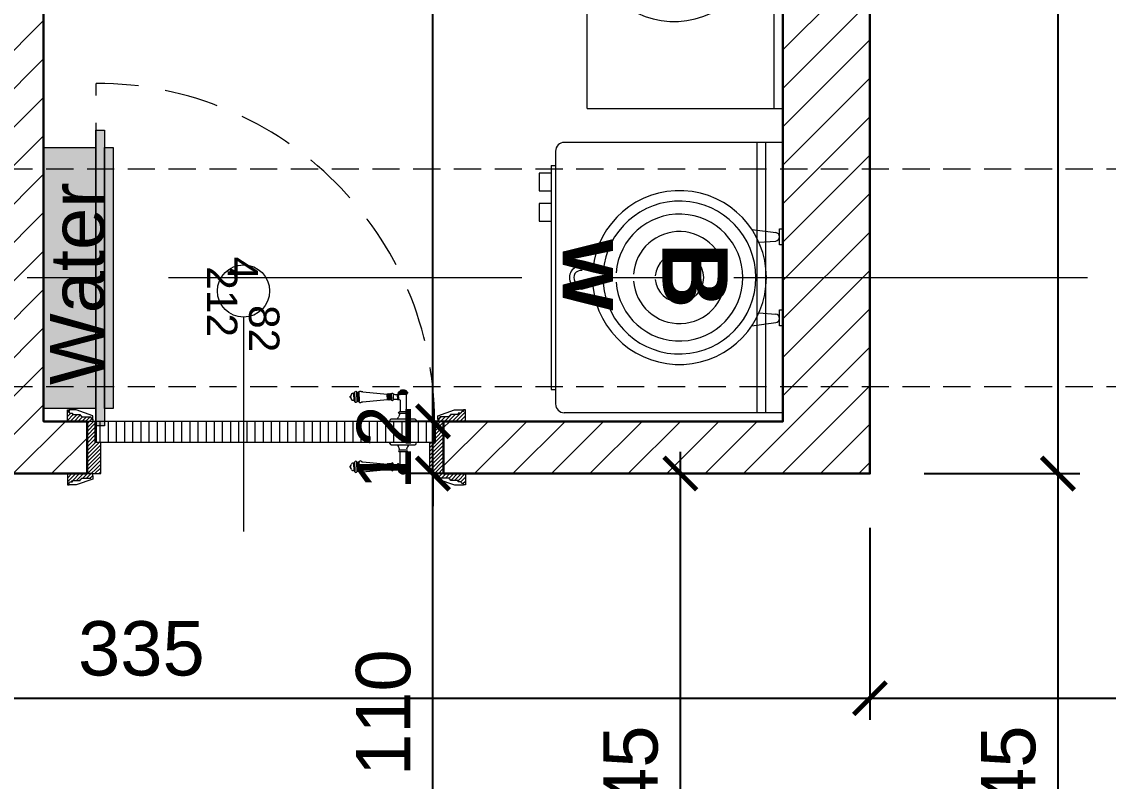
# Model space of a CAD drawing. Header units: centimetres. Extents: x 99002 to 104403, y -55119 to -48358.
# Drawn here: x 100304.3 to 100554.1, y -51388.1 to -51213.4 of the extents above; entities that cross this region are included whole.
import ezdxf

# ---------------------------------------------------------------- set-up
doc = ezdxf.new("R2010")
doc.units = ezdxf.units.CM
doc.header["$LTSCALE"] = 50
doc.header["$MEASUREMENT"] = 0
doc.linetypes.add('AXES', pattern=[2, 1.25, -0.25, 0.25, -0.25])
doc.linetypes.add('CACHE', pattern=[0.375, 0.25, -0.125])
doc.layers.get('0').update_dxf_attribs({"color": 8})
for name, color, linetype in [('AXES', 10, 'AXES'), ('COTE 50ème', 1, 'Continuous'), ('TEXTE', 7, 'Continuous')]:
    doc.layers.add(name, color=color, linetype=linetype)
for name, color, linetype, lineweight in [('BANJO', 160, 'Continuous', 9), ('BETON CACHE', 4, 'CACHE', 5), ('door', 44, 'Continuous', 5), ('KASETAT_Pen_No__22', 8, 'Continuous', 50), ('MACONNERIE COUPE', 7, 'Continuous', 30), ('MACONNERIE HACHURE', 253, 'Continuous', 13), ('mobilimi', 8, 'Continuous', 9)]:
    doc.layers.add(name, color=color, linetype=linetype, lineweight=lineweight)
doc.layers.add('KASETAT_Pen_No__176', color=7, linetype='Continuous', lineweight=15, true_color=0x93a0c6)
doc.styles.add('GENERATED_STYLE_1', font='arial.ttf')
doc.styles.add('RS_TEXT_1.50', font='arial.ttf', dxfattribs={"height": 12.5})
doc.styles.add('RS_TXT_50', font='arial.ttf', dxfattribs={"height": 12.5})
doc.dimstyles.new('RS_50CM_LINEAIRE', dxfattribs={"dimscale": 5, "dimtxt": 12.5, "dimasz": 1.5, "dimexe": 1, "dimexo": 2.5, "dimgap": 1, "dimtad": 1, "dimdec": 1, "dimrnd": 0.5, "dimdsep": 46, "dimtxsty": 'RS_TXT_50', "dimblk1": 'ARCHTICK', "dimblk2": 'ARCHTICK', "dimsah": 1, "dimcen": 2.5, "dimdle": 1, "dimclrt": 4, "dimadec": 0, "dimazin": 2, "dimtfac": 1, "dimtdec": 1, "dimtix": 1, "dimtmove": 2, "dimatfit": 3, "dimfxl": 1, "dimtolj": 1, "dimtzin": 0, "dimarcsym": 0})

# ---------------------------------------------------------------- blocks, each defined once
blk = doc.blocks.new('lavaman')
at = {"layer": 'BANJO'}
for p, q in [((-61171.15, 21935.44), (-61216.15, 21935.44)), ((-61171.15, 21935.44), (-61171.15, 21855.44)), ((-61171.15, 21855.44), (-61216.15, 21855.44))]:
    blk.add_line(p, q, dxfattribs=at)
at = {"layer": 'BANJO', "linetype": 'Continuous'}
for p, q in [((-61216.15, 21896.66), (-61216.15, 21935.44)), ((-61214.15, 21935.44), (-61214.15, 21898.05)), ((-61171.15, 21935.44), (-61171.15, 21855.44)), ((-61216.15, 21925.44), (-61216.15, 21896.66)), ((-61213.35, 21898.04), (-61207.48, 21896.42)), ((-61209.67, 21897.03), (-61193.85, 21897.03)), ((-61213.35, 21892.84), (-61207.48, 21894.45)), ((-61193.49, 21894.81), (-61193.49, 21894.81)), ((-61193.49, 21894.81), (-61193.38, 21894.81)), ((-61193.38, 21894.81), (-61193.49, 21894.81)), ((-61193.38, 21894.81), (-61193.38, 21894.81)), ((-61216.15, 21894.21), (-61216.15, 21865.44)), ((-61216.15, 21855.44), (-61216.15, 21894.21)), ((-61214.15, 21892.82), (-61214.15, 21855.44)), ((-61209.65, 21893.84), (-61193.85, 21893.84))]:
    blk.add_line(p, q, dxfattribs=at)
for centre, radius, start, end in [((-61191.15, 21895.44), 20, 185.6501, 174.3499), ((-61191.15, 21895.44), 17.58, 184.3008, 175.6992), ((-61213.81, 21895.44), 2.64, 79.9738, 280.0262), ((-61207.66, 21895.44), 1, 280.3544, 79.6456)]:
    blk.add_arc(centre, radius, start, end, dxfattribs=at)
at = {"layer": 'BANJO', "linetype": 'Continuous', "extrusion": (0, 0, -1)}
blk.add_ellipse((-61193.85, 21895.43), major_axis=(0, 1.59), ratio=0.623935, start_param=0, end_param=3.141593, dxfattribs=at)
blk = doc.blocks.new('door900')
at = {"color": 0}
for p, q in [((-9.3, 67.7), (9.3, 67.7)), ((9.3, 65.2), (-9.3, 65.2)), ((-6.8, 71.5), (-6.8, 70.2)), ((-5.5, 71.5), (-6.8, 71.5)), ((-6.8, 70.2), (6.8, 70.2)), ((-6.8, 62.7), (-6.8, 24)), ((-6.8, 62.7), (6.8, 62.7)), ((-5.5, 71.5), (5.5, 71.5)), ((5.5, 71.5), (6.8, 71.5)), ((6.8, 71.5), (6.8, 70.2)), ((8.7, 62.7), (6.8, 62.7)), ((8.7, 50.9), (8.7, 50.9)), ((10.5, 56.8), (10.5, 62.5)), ((10.5, 56.8), (10.5, 51.1)), ((12.7, 56.8), (12.7, 62.5)), ((12.7, 56.8), (12.7, 51.1)), ((22.5, 63.8), (22.5, 49.8)), ((26.5, 56.8), (26.5, 63.8)), ((26.5, 63.8), (29.1, 63.8)), ((26.5, 63.8), (29.1, 63.8)), ((26.5, 56.8), (26.5, 49.8)), ((29.1, 63.8), (29.1, 62.8)), ((29.1, 62.8), (29.1, 56.8)), ((29.1, 50.8), (29.1, 56.8)), ((29.1, 50.8), (29.1, 49.8)), ((31.1, 62.8), (31.1, 56.8)), ((31.1, 50.8), (31.1, 56.8)), ((34.1, 56.8), (34.1, 62.8)), ((34.1, 62.8), (34.1, 56.8)), ((34.1, 50.8), (34.1, 56.8)), ((34.1, 56.8), (34.1, 50.8)), ((92.8, 68.1), (36.2, 62.8)), ((36.2, 56.8), (36.2, 62.8)), ((36.2, 56.8), (36.2, 50.8)), ((92.8, 45.5), (36.2, 50.8)), ((101.2, 67.3), (103.2, 68)), ((101.2, 56.8), (101.2, 67.3)), ((101.2, 56.8), (101.2, 46.3)), ((103.2, 68), (103.2, 67.7)), ((103.2, 56.8), (103.2, 68)), ((103.2, 56.8), (103.2, 46.3)), ((106.5, 68), (105.5, 67.3)), ((105.5, 56.8), (105.5, 67.3)), ((105.5, 56.8), (105.5, 46.3)), ((106.5, 56.8), (106.5, 68)), ((106.5, 56.8), (106.5, 45.7)), ((110.7, 68), (111.8, 67.3)), ((110.7, 56.8), (110.7, 68)), ((110.7, 56.8), (110.7, 45.7)), ((111.8, 56.8), (111.8, 67.3)), ((111.8, 66.2), (113.3, 66.2)), ((111.8, 56.8), (111.8, 46.3)), ((113.3, 56.8), (113.3, 66.2)), ((113.3, 56.8), (113.3, 47.5)), ((120.5, 56.8), (120.5, 58.6)), ((120.5, 56.8), (120.5, 55)), ((6.8, 49.1), (6.8, 24)), ((26.5, 49.8), (29.1, 49.8)), ((26.5, 49.8), (29.1, 49.8)), ((29.1, 49.8), (29.1, 49.8)), ((101.2, 46.3), (103.2, 45.7)), ((103.2, 45.9), (103.2, 45.7)), ((106.5, 45.7), (105.5, 46.3)), ((110.7, 45.7), (111.8, 46.3)), ((111.8, 47.5), (113.3, 47.5)), ((-30, 3), (-30, 0)), ((30, 0), (-30, 0)), ((27, 6), (-27, 6)), ((-8.3, 22.3), (8.3, 22.3)), ((-8.3, 18.3), (8.3, 18.3)), ((30, 3), (30, 0))]:
    blk.add_line(p, q, dxfattribs=at)
for centre, radius, start, end in [((-9.3, 66.5), 1.25, 90, 270), ((-6.8, 67.7), 2.51, 90.115, 179.885), ((-6.8, 65.2), 2.51, 180.115, 269.885), ((0, 64), 9.29, 53.4104, 126.5896), ((6.8, 67.7), 2.51, 0.115, 89.885), ((6.8, 65.2), 2.51, 270.115, 359.885), ((8.7, 49), 1.91, 88.7426, 178.1515), ((8.6, 64.9), 2.15, 272.7029, 297.6142), ((8.6, 48.8), 2.15, 62.3858, 87.2971), ((9.3, 66.5), 1.25, 270, 90), ((10, 62.5), 0.561, 3.7097, 127.9634), ((10, 51.1), 0.561, 232.0366, 356.2903), ((11.6, 62.5), 1.1, 0.0106, 179.9894), ((11.6, 51.1), 1.1, 180.0106, 359.9894), ((16.7, 70.5), 8.83, 243.5466, 311.3694), ((16.7, 43.2), 8.83, 48.6306, 116.4534), ((24.5, 63.7), 2.01, 4.1469, 175.8531), ((30.1, 62.8), 1.03, 0, 180.0014), ((30.1, 50.8), 1.03, 179.9972, 0), ((32.6, 62.8), 1.48, 0, 180), ((32.6, 50.8), 1.48, 180, 0), ((35.2, 62.8), 1.03, 0, 180), ((32.6, 62.8), 1.48, 1.563306237032948e-10, 2.08440831604393e-10), ((35.2, 50.8), 1.03, 180, 0), ((93.1, 72.5), 4.4, 266.3976, 315.6468), ((98.3, 67.4), 2.89, 358.3861, 135.6468), ((104.3, 67.6), 1.15, 170.914, 348.1019), ((108.6, 68), 2.1, 0, 180), ((115.5, 62.5), 2.84, 13.4568, 140.4953), ((115.5, 51.2), 2.84, 219.5047, 346.5432), ((127.9, 65.2), 9.88, 191.9991, 221.6757), ((127.9, 48.5), 9.88, 138.3243, 168.0009), ((120.5, 56.8), 1.79, 0, 90), ((120.5, 56.8), 1.79, 270, 0), ((24.5, 50), 2.01, 184.1469, 355.8531), ((93.1, 41.1), 4.4, 44.3532, 93.6024), ((98.3, 46.2), 2.89, 224.3532, 1.6139), ((104.3, 46.1), 1.15, 11.8981, 189.086), ((108.6, 45.7), 2.1, 180, 0), ((-27, 3), 3, 90, 180), ((-6.8, 6), 6, 130.5908, 180), ((-16.6, 16.6), 8.41, 314.3689, 12.0705), ((-8.3, 20.3), 2, 90, 270), ((-8.5, 24), 1.71, 275.059, 359.7825), ((8.5, 24), 1.71, 180.2175, 264.941), ((16.6, 16.6), 8.41, 167.9295, 225.6311), ((8.3, 20.3), 2, 270, 90), ((6.8, 6), 6, 0, 49.4092), ((27, 3), 3, 0, 90)]:
    blk.add_arc(centre, radius, start, end, dxfattribs=at)
blk = doc.blocks.new('A$Cb79da119')
at = {"layer": 'AXES', "lineweight": 5, "ltscale": 1.3}
blk.add_line((3195, -410), (-1985, -410), dxfattribs=at)
blk = doc.blocks.new('_ArchTick')
at = {"color": 0, "linetype": 'ByBlock', "const_width": 0.15}
blk.add_lwpolyline([(-0.5, -0.5), (0.5, 0.5)], dxfattribs=at)
blk = doc.blocks.new('*D987')
at = {"layer": 'COTE 50ème', "color": 0, "lineweight": -2, "ltscale": 0.5, "transparency": 16777216}
for p, q in [((100499.34, -51329.86), (100499.34, -51374.04)), ((100164.34, -51334.86), (100164.34, -51374.04)), ((100159.34, -51369.04), (100504.34, -51369.04))]:
    blk.add_line(p, q, dxfattribs=at)
at = {"layer": 'Defpoints', "color": 0, "ltscale": 0.5, "transparency": 16777216}
for p in [(100499.34, -51317.36), (100164.34, -51322.36), (100499.34, -51369.04)]:
    blk.add_point(p, dxfattribs=at)
at = {"layer": 'COTE 50ème', "color": 0, "lineweight": -2, "ltscale": 0.5, "transparency": 16777216, "xscale": 7.5, "yscale": 7.5, "zscale": 7.5, "rotation": 180}
blk.add_blockref('_ArchTick', (100164.34, -51369.04), dxfattribs=at)
at = {"layer": 'COTE 50ème', "color": 0, "lineweight": -2, "ltscale": 0.5, "transparency": 16777216, "xscale": 7.5, "yscale": 7.5, "zscale": 7.5}
blk.add_blockref('_ArchTick', (100499.34, -51369.04), dxfattribs=at)
at = {"layer": 'COTE 50ème', "color": 4, "ltscale": 0.5, "transparency": 16777216, "insert": (100331.84, -51357.65), "char_height": 12.5, "attachment_point": 5, "style": 'RS_TXT_50'}
blk.add_mtext('\\A1;335', dxfattribs=at)
blk = doc.blocks.new('*D988')
at = {"layer": 'COTE 50ème', "color": 0, "lineweight": -2, "ltscale": 0.5, "transparency": 16777216}
for p, q in [((100644.34, -51324.86), (100644.34, -51374.04)), ((100499.34, -51329.86), (100499.34, -51374.04)), ((100494.34, -51369.04), (100649.34, -51369.04))]:
    blk.add_line(p, q, dxfattribs=at)
at = {"layer": 'Defpoints', "color": 0, "ltscale": 0.5, "transparency": 16777216}
for p in [(100644.34, -51312.36), (100499.34, -51317.36), (100644.34, -51369.04)]:
    blk.add_point(p, dxfattribs=at)
at = {"layer": 'COTE 50ème', "color": 0, "lineweight": -2, "ltscale": 0.5, "transparency": 16777216, "xscale": 7.5, "yscale": 7.5, "zscale": 7.5, "rotation": 180}
blk.add_blockref('_ArchTick', (100499.34, -51369.04), dxfattribs=at)
at = {"layer": 'COTE 50ème', "color": 0, "lineweight": -2, "ltscale": 0.5, "transparency": 16777216, "xscale": 7.5, "yscale": 7.5, "zscale": 7.5}
blk.add_blockref('_ArchTick', (100644.34, -51369.04), dxfattribs=at)
at = {"layer": 'COTE 50ème', "color": 4, "ltscale": 0.5, "transparency": 16777216, "insert": (100571.84, -51357.66), "char_height": 12.5, "attachment_point": 5, "style": 'RS_TXT_50'}
blk.add_mtext('\\A1;145', dxfattribs=at)
blk = doc.blocks.new('*D1094')
at = {"layer": 'COTE 50ème', "color": 0, "lineweight": -2, "ltscale": 0.5, "transparency": 16777216}
for p, q in [((100398.88, -51432.36), (100398.88, -51312.36)), ((100406.33, -51317.36), (100393.88, -51317.36)), ((100336.84, -51427.36), (100403.88, -51427.36))]:
    blk.add_line(p, q, dxfattribs=at)
at = {"layer": 'Defpoints', "color": 0, "ltscale": 0.5, "transparency": 16777216}
for p in [(100398.88, -51317.36), (100418.83, -51317.36), (100324.34, -51427.36)]:
    blk.add_point(p, dxfattribs=at)
at = {"layer": 'COTE 50ème', "color": 0, "lineweight": -2, "ltscale": 0.5, "transparency": 16777216, "xscale": 7.5, "yscale": 7.5, "zscale": 7.5}
for p, rotation in [((100398.88, -51317.36), 90), ((100398.88, -51427.36), 270)]:
    blk.add_blockref('_ArchTick', p, dxfattribs=dict(at, rotation=rotation))
at = {"layer": 'COTE 50ème', "color": 4, "ltscale": 0.5, "transparency": 16777216, "insert": (100387.5, -51372.36), "char_height": 12.5, "attachment_point": 5, "rotation": 90, "style": 'RS_TXT_50'}
blk.add_mtext('\\A1;110', dxfattribs=at)
blk = doc.blocks.new('*D1095')
at = {"layer": 'COTE 50ème', "color": 0, "lineweight": -2, "ltscale": 0.5, "transparency": 16777216}
for p, q in [((100398.88, -51305.36), (100398.88, -51297.86)), ((100406.33, -51305.36), (100393.88, -51305.36)), ((100398.88, -51317.36), (100398.88, -51305.36)), ((100406.33, -51317.36), (100393.88, -51317.36)), ((100398.88, -51317.36), (100398.88, -51324.86))]:
    blk.add_line(p, q, dxfattribs=at)
at = {"layer": 'Defpoints', "color": 0, "ltscale": 0.5, "transparency": 16777216}
for p in [(100398.88, -51305.36), (100418.83, -51305.36), (100418.83, -51317.36)]:
    blk.add_point(p, dxfattribs=at)
at = {"layer": 'COTE 50ème', "color": 0, "lineweight": -2, "ltscale": 0.5, "transparency": 16777216, "xscale": 7.5, "yscale": 7.5, "zscale": 7.5}
for p, rotation in [((100398.88, -51305.36), 270), ((100398.88, -51317.36), 90)]:
    blk.add_blockref('_ArchTick', p, dxfattribs=dict(at, rotation=rotation))
at = {"layer": 'COTE 50ème', "color": 4, "ltscale": 0.5, "transparency": 16777216, "insert": (100387.61, -51311.36), "char_height": 12.5, "attachment_point": 5, "rotation": 90, "style": 'RS_TXT_50'}
blk.add_mtext('\\A1;12', dxfattribs=at)
blk = doc.blocks.new('*D1096')
at = {"layer": 'COTE 50ème', "color": 0, "lineweight": -2, "ltscale": 0.5, "transparency": 16777216}
for p, q in [((100398.88, -51310.36), (100398.88, -50982.36)), ((100447.05, -50987.36), (100393.88, -50987.36)), ((100406.33, -51305.36), (100393.88, -51305.36))]:
    blk.add_line(p, q, dxfattribs=at)
at = {"layer": 'Defpoints', "color": 0, "ltscale": 0.5, "transparency": 16777216}
for p in [(100398.88, -50987.36), (100459.55, -50987.36), (100418.83, -51305.36)]:
    blk.add_point(p, dxfattribs=at)
at = {"layer": 'COTE 50ème', "color": 0, "lineweight": -2, "ltscale": 0.5, "transparency": 16777216, "xscale": 7.5, "yscale": 7.5, "zscale": 7.5}
for p, rotation in [((100398.88, -50987.36), 90), ((100398.88, -51305.36), 270)]:
    blk.add_blockref('_ArchTick', p, dxfattribs=dict(at, rotation=rotation))
at = {"layer": 'COTE 50ème', "color": 4, "ltscale": 0.5, "transparency": 16777216, "insert": (100387.5, -51146.36), "char_height": 12.5, "attachment_point": 5, "rotation": 90, "style": 'RS_TXT_50'}
blk.add_mtext('\\A1;318', dxfattribs=at)
blk = doc.blocks.new('*D1110')
at = {"layer": 'COTE 50ème', "color": 0, "lineweight": -2, "ltscale": 0.5, "transparency": 16777216}
for p, q in [((100542.59, -51467.36), (100542.59, -51312.36)), ((100511.84, -51317.36), (100547.59, -51317.36)), ((100534.69, -51462.36), (100547.59, -51462.36))]:
    blk.add_line(p, q, dxfattribs=at)
at = {"layer": 'Defpoints', "color": 0, "ltscale": 0.5, "transparency": 16777216}
for p in [(100499.34, -51317.36), (100542.59, -51317.36), (100522.19, -51462.36)]:
    blk.add_point(p, dxfattribs=at)
at = {"layer": 'COTE 50ème', "color": 0, "lineweight": -2, "ltscale": 0.5, "transparency": 16777216, "xscale": 7.5, "yscale": 7.5, "zscale": 7.5}
for p, rotation in [((100542.59, -51317.36), 90), ((100542.59, -51462.36), 270)]:
    blk.add_blockref('_ArchTick', p, dxfattribs=dict(at, rotation=rotation))
at = {"layer": 'COTE 50ème', "color": 4, "ltscale": 0.5, "transparency": 16777216, "insert": (100531.21, -51389.86), "char_height": 12.5, "attachment_point": 5, "rotation": 90, "style": 'RS_TXT_50'}
blk.add_mtext('\\A1;145', dxfattribs=at)
blk = doc.blocks.new('*D1111')
at = {"layer": 'COTE 50ème', "color": 0, "lineweight": -2, "ltscale": 0.5, "transparency": 16777216}
for p, q in [((100542.59, -51322.36), (100542.59, -50952.36)), ((100511.84, -50957.36), (100547.59, -50957.36)), ((100511.84, -51317.36), (100547.59, -51317.36))]:
    blk.add_line(p, q, dxfattribs=at)
at = {"layer": 'Defpoints', "color": 0, "ltscale": 0.5, "transparency": 16777216}
for p in [(100499.34, -50957.36), (100542.59, -50957.36), (100499.34, -51317.36)]:
    blk.add_point(p, dxfattribs=at)
at = {"layer": 'COTE 50ème', "color": 0, "lineweight": -2, "ltscale": 0.5, "transparency": 16777216, "xscale": 7.5, "yscale": 7.5, "zscale": 7.5}
for p, rotation in [((100542.59, -50957.36), 90), ((100542.59, -51317.36), 270)]:
    blk.add_blockref('_ArchTick', p, dxfattribs=dict(at, rotation=rotation))
at = {"layer": 'COTE 50ème', "color": 4, "ltscale": 0.5, "transparency": 16777216, "insert": (100531.2, -51137.36), "char_height": 12.5, "attachment_point": 5, "rotation": 90, "style": 'RS_TXT_50'}
blk.add_mtext('\\A1;360', dxfattribs=at)
blk = doc.blocks.new('*D1117')
at = {"layer": 'COTE 50ème', "color": 0, "lineweight": -2, "ltscale": 0.5, "transparency": 16777216}
for p, q in [((100455.76, -51467.36), (100455.76, -51312.36)), ((100486.84, -51317.36), (100450.76, -51317.36)), ((100466.84, -51462.36), (100450.76, -51462.36))]:
    blk.add_line(p, q, dxfattribs=at)
at = {"layer": 'Defpoints', "color": 0, "ltscale": 0.5, "transparency": 16777216}
for p in [(100455.76, -51317.36), (100499.34, -51317.36), (100479.34, -51462.36)]:
    blk.add_point(p, dxfattribs=at)
at = {"layer": 'COTE 50ème', "color": 0, "lineweight": -2, "ltscale": 0.5, "transparency": 16777216, "xscale": 7.5, "yscale": 7.5, "zscale": 7.5}
for p, rotation in [((100455.76, -51317.36), 90), ((100455.76, -51462.36), 270)]:
    blk.add_blockref('_ArchTick', p, dxfattribs=dict(at, rotation=rotation))
at = {"layer": 'COTE 50ème', "color": 4, "ltscale": 0.5, "transparency": 16777216, "insert": (100444.38, -51389.86), "char_height": 12.5, "attachment_point": 5, "rotation": 90, "style": 'RS_TXT_50'}
blk.add_mtext('\\A1;145', dxfattribs=at)

msp = doc.modelspace()

# ---------------------------------------------------------------- hatches: boundary and pattern name
at = {"layer": 'door'}
h = msp.add_hatch(dxfattribs=at)
h.set_pattern_fill('ANSI31', color=256, scale=5, angle=1260)
h.set_pattern_definition([(225, (249038.59955, -106622.33256), (0.4419417382, -0.4419417382), [])])
edge = h.paths.add_edge_path()
edge.add_line((100315.59, -51319.25), (100316.01, -51319.25))
edge.add_line((100316.01, -51319.25), (100316.01, -51318.93))
edge.add_line((100316.01, -51318.93), (100317.77, -51318.93))
edge.add_line((100317.77, -51318.93), (100317.77, -51318.72))
edge.add_arc((100317.77, -51318.41), 0.314, 270, 360)
edge.add_line((100318.08, -51318.41), (100320.18, -51318.41))
edge.add_line((100320.18, -51318.41), (100320.18, -51318.2))
edge.add_arc((100320.18, -51317.89), 0.314, 270, 360)
edge.add_line((100320.49, -51317.89), (100320.7, -51317.89))
edge.add_line((100320.7, -51317.89), (100320.7, -51317.36))
edge.add_line((100320.7, -51317.36), (100314.84, -51317.36))
edge.add_line((100314.84, -51317.36), (100314.84, -51319.98))
edge.add_line((100314.84, -51319.98), (100315.25, -51319.98))
edge.add_line((100315.25, -51319.98), (100315.25, -51319.67))
edge.add_line((100315.25, -51319.67), (100315.17, -51319.67))
edge.add_arc((100315.59, -51319.67), 0.419, 90, 180, ccw=False)
h.paths.add_polyline_path([(100319.34, -51317.36), (100322.48, -51317.36), (100322.48, -51310.18), (100321.23, -51310.18), (100321.23, -51305.36), (100319.34, -51305.36)])
edge = h.paths.add_edge_path()
edge.add_line((100315.59, -51303.48), (100316.01, -51303.48))
edge.add_line((100316.01, -51303.48), (100316.01, -51303.79))
edge.add_line((100316.01, -51303.79), (100317.77, -51303.79))
edge.add_line((100317.77, -51303.79), (100317.77, -51304))
edge.add_arc((100317.77, -51304.31), 0.314, 360, 450, ccw=False)
edge.add_line((100318.08, -51304.31), (100320.18, -51304.31))
edge.add_line((100320.18, -51304.31), (100320.18, -51304.52))
edge.add_arc((100320.18, -51304.84), 0.314, 360, 450, ccw=False)
edge.add_line((100320.49, -51304.84), (100320.7, -51304.84))
edge.add_line((100320.7, -51304.84), (100320.7, -51305.36))
edge.add_line((100320.7, -51305.36), (100314.84, -51305.36))
edge.add_line((100314.84, -51305.36), (100314.84, -51302.74))
edge.add_line((100314.84, -51302.74), (100315.25, -51302.74))
edge.add_line((100315.25, -51302.74), (100315.25, -51303.06))
edge.add_line((100315.25, -51303.06), (100315.17, -51303.06))
edge.add_arc((100315.59, -51303.06), 0.419, 540, 630)
h = msp.add_hatch(dxfattribs=at)
h.set_pattern_fill('ANSI31', color=256, scale=5, angle=1260)
h.set_pattern_definition([(225, (249048.6114, -106622.33256), (0.4419417382, -0.4419417382), [])])
h.paths.add_polyline_path([(100401.33, -51317.36), (100398.19, -51317.36), (100398.19, -51310.18), (100399.44, -51310.18), (100399.44, -51305.36), (100401.33, -51305.36)])
edge = h.paths.add_edge_path()
edge.add_line((100405.08, -51319.25), (100404.66, -51319.25))
edge.add_line((100404.66, -51319.25), (100404.66, -51318.93))
edge.add_line((100404.66, -51318.93), (100402.9, -51318.93))
edge.add_line((100402.9, -51318.93), (100402.9, -51318.72))
edge.add_arc((100402.9, -51318.41), 0.314, 180, 270, ccw=False)
edge.add_line((100402.59, -51318.41), (100400.49, -51318.41))
edge.add_line((100400.49, -51318.41), (100400.49, -51318.2))
edge.add_arc((100400.49, -51317.89), 0.314, 180, 270, ccw=False)
edge.add_line((100400.18, -51317.89), (100399.97, -51317.89))
edge.add_line((100399.97, -51317.89), (100399.97, -51317.36))
edge.add_line((100399.97, -51317.36), (100406.33, -51317.36))
edge.add_line((100406.33, -51317.36), (100406.33, -51319.98))
edge.add_line((100406.33, -51319.98), (100405.92, -51319.98))
edge.add_line((100405.92, -51319.98), (100405.92, -51319.67))
edge.add_line((100405.92, -51319.67), (100405.5, -51319.67))
edge.add_arc((100405.08, -51319.67), 0.419, 360, 450)
edge = h.paths.add_edge_path()
edge.add_line((100405.08, -51303.48), (100404.66, -51303.48))
edge.add_line((100404.66, -51303.48), (100404.66, -51303.79))
edge.add_line((100404.66, -51303.79), (100402.9, -51303.79))
edge.add_line((100402.9, -51303.79), (100402.9, -51304))
edge.add_arc((100402.9, -51304.31), 0.314, 450, 540)
edge.add_line((100402.59, -51304.31), (100400.49, -51304.31))
edge.add_line((100400.49, -51304.31), (100400.49, -51304.52))
edge.add_arc((100400.49, -51304.84), 0.314, 450, 540)
edge.add_line((100400.18, -51304.84), (100399.97, -51304.84))
edge.add_line((100399.97, -51304.84), (100399.97, -51305.36))
edge.add_line((100399.97, -51305.36), (100406.33, -51305.36))
edge.add_line((100406.33, -51305.36), (100406.33, -51302.74))
edge.add_line((100406.33, -51302.74), (100405.92, -51302.74))
edge.add_line((100405.92, -51302.74), (100405.92, -51303.06))
edge.add_line((100405.92, -51303.06), (100405.5, -51303.06))
edge.add_arc((100405.08, -51303.06), 0.419, 270, 360, ccw=False)
h = msp.add_hatch(dxfattribs=at)
h.set_pattern_fill('ANSI31', color=256, scale=15, angle=765)
h.set_pattern_definition([(90, (55539.8964, -150669.765), (-1.875, 2e-15), [])])
h.paths.add_polyline_path([(100321.44, -51310.13), (100399.23, -51310.13), (100399.23, -51305.41), (100321.44, -51305.41)])
at = {"layer": 'KASETAT_Pen_No__176', "linetype": 'Continuous', "lineweight": 0, "true_color": 0x139b48}
msp.add_hatch(color=114, dxfattribs=at).paths.add_polyline_path([(100325.34, -51242.36), (100325.34, -51302.36), (100323.34, -51302.36), (100323.34, -51306.36), (100321.34, -51306.36), (100321.34, -51302.36), (100309.34, -51302.36), (100309.34, -51242.36), (100321.34, -51242.36), (100321.34, -51238.36), (100323.34, -51238.36), (100323.34, -51242.36)])
at = {"layer": 'MACONNERIE HACHURE'}
h = msp.add_hatch(dxfattribs=at)
h.set_pattern_fill('ANSI31', color=256, scale=50, style=0)
h.set_pattern_definition([(45, (0, 5835.283), (-4.41941738, 4.41941738), [])])
h.paths.add_polyline_path([(101144.34, -51327.36), (101124.34, -51327.36), (101124.34, -51297.36), (101144.34, -51297.36)])
h.paths.add_polyline_path([(100644.34, -51327.36), (100664.34, -51327.36), (100664.34, -51297.36), (100644.34, -51297.36)])
h.paths.add_polyline_path([(101224.34, -50332.36), (101199.34, -50332.36), (101199.34, -50238.36), (101224.34, -50238.36)])
h.paths.add_polyline_path([(101224.34, -50357.36), (101199.34, -50357.36), (101199.34, -50513.36), (101147.34, -50513.36), (101147.34, -50535.36), (101159.34, -50535.36), (101159.34, -50525.36), (101284.34, -50525.36), (101284.34, -50513.36), (101224.34, -50513.36)])
h.paths.add_polyline_path([(100564.34, -50332.36), (100589.34, -50332.36), (100589.34, -50238.36), (100564.34, -50238.36)])
h.paths.add_polyline_path([(101329.34, -50332.36), (101499.34, -50332.36), (101499.34, -50357.36), (101329.34, -50357.36)])
h.paths.add_polyline_path([(101624.34, -49932.36), (101524.34, -49932.36), (101524.34, -49907.36), (101624.34, -49907.36)])
h.paths.add_polyline_path([(101284.34, -49932.36), (101344.34, -49932.36), (101344.34, -49907.36), (101259.34, -49907.36), (101259.34, -49972.36), (101224.34, -49972.36), (101224.34, -49997.36), (101284.34, -49997.36)])
h.paths.add_polyline_path([(101964.34, -50062.36), (101964.34, -49997.36), (101859.34, -49997.36), (101859.34, -49932.36), (101804.34, -49932.36), (101804.34, -49907.36), (101884.34, -49907.36), (101884.34, -49972.36), (101994.34, -49972.36), (101994.34, -50037.36), (102012.19, -50037.36), (102012.19, -50062.36)])
h.paths.add_polyline_path([(101994.34, -50332.36), (101969.34, -50332.36), (101969.34, -50299.36), (101994.34, -50299.36)])
h.paths.add_polyline_path([(100164.34, -49932.36), (100264.34, -49932.36), (100264.34, -49907.36), (100164.34, -49907.36)])
h.paths.add_polyline_path([(100504.34, -49932.36), (100444.34, -49932.36), (100444.34, -49907.36), (100529.34, -49907.36), (100529.34, -49972.36), (100564.34, -49972.36), (100564.34, -49997.36), (100504.34, -49997.36)])
h.paths.add_polyline_path([(99824.34, -50062.36), (99824.34, -49997.36), (99929.34, -49997.36), (99929.34, -49932.36), (99984.34, -49932.36), (99984.34, -49907.36), (99904.34, -49907.36), (99904.34, -49972.36), (99794.34, -49972.36), (99794.34, -50037.36), (99776.49, -50037.36), (99776.49, -50062.36)])
h.paths.add_polyline_path([(99794.34, -50332.36), (99819.34, -50332.36), (99819.34, -50299.36), (99794.34, -50299.36)])
h.paths.add_polyline_path([(100121.34, -50332.36), (100104.34, -50332.21), (100104.34, -50357.21), (100121.34, -50357.36)])
h.paths.add_polyline_path([(101667.34, -50332.36), (101684.34, -50332.21), (101684.34, -50357.21), (101667.34, -50357.36)])
h.paths.add_polyline_path([(101969.34, -50417.36), (101994.34, -50417.36), (101994.34, -50357.36), (101969.34, -50357.36)])
h.paths.add_polyline_path([(101499.34, -51305.36), (101509.34, -51305.36), (101509.34, -51317.36), (101469.34, -51317.36), (101469.34, -51305.36), (101479.34, -51305.36), (101479.34, -50987.36), (101309.34, -50987.36), (101309.34, -51305.36), (101387.35, -51305.36), (101387.35, -51317.36), (101289.34, -51317.36), (101289.34, -50957.36), (101859.34, -50957.36), (101859.34, -50912.36), (101884.34, -50912.36), (101884.34, -50962.36), (101994.34, -50962.36), (101994.34, -50982.36), (101884.34, -50982.36), (101884.34, -51032.36), (101859.34, -51032.36), (101859.34, -50987.36), (101499.34, -50987.36)])
h.paths.add_polyline_path([(100459.34, -50332.36), (100289.34, -50332.36), (100289.34, -50357.36), (100459.34, -50357.36)])
h.paths.add_polyline_path([(100164.34, -50363.36), (100164.34, -50358.36), (100216.34, -50358.36), (100216.34, -50357.36), (100221.34, -50357.36), (100221.34, -50363.36)])
h.paths.add_polyline_path([(100714.18, -51192.36), (100664.34, -51192.36), (100664.34, -51152.36), (100714.18, -51152.36)])
h.paths.add_polyline_path([(100874.34, -51192.36), (100834.34, -51192.36), (100834.34, -51152.36), (100874.34, -51152.36)])
h.paths.add_polyline_path([(100734.34, -51547.36), (100644.34, -51547.36), (100644.34, -51487.36), (100491.34, -51487.36), (100491.34, -51750.36), (100479.34, -51750.36), (100479.34, -51612.36), (100469.34, -51612.36), (100469.34, -51600.36), (100479.34, -51600.36), (100479.34, -51462.36), (100644.34, -51462.36), (100644.34, -51427.36), (100664.34, -51427.36), (100664.34, -51511.36), (100734.34, -51511.36), (100734.34, -51462.36), (100769.34, -51462.36), (100769.34, -51482.36), (100759.34, -51482.36), (100759.34, -51532.36), (100734.34, -51532.36), (100734.34, -51516.36), (100664.34, -51516.36), (100664.34, -51542.36), (100734.34, -51542.36)])
h.paths.add_polyline_path([(99929.34, -51940.47), (99904.34, -51940.47), (99904.34, -51987.36), (99929.34, -51987.36)])
h.paths.add_polyline_path([(100289.34, -51305.36), (100279.34, -51305.36), (100279.34, -51317.36), (100319.34, -51317.36), (100319.34, -51305.36), (100309.34, -51305.36), (100309.34, -50987.36), (100479.34, -50987.36), (100479.34, -51305.36), (100401.33, -51305.36), (100401.33, -51317.36), (100499.34, -51317.36), (100499.34, -50957.36), (99929.34, -50957.36), (99929.34, -50912.36), (99904.34, -50912.36), (99904.34, -50962.36), (99794.34, -50962.36), (99794.34, -50982.36), (99904.34, -50982.36), (99904.34, -51032.36), (99929.34, -51032.36), (99929.34, -50987.36), (100289.34, -50987.36)])
h.paths.add_polyline_path([(99819.34, -50417.36), (99794.34, -50417.36), (99794.34, -50357.36), (99819.34, -50357.36)])
h.paths.add_polyline_path([(100564.34, -50357.36), (100589.34, -50357.36), (100589.34, -50513.36), (100641.34, -50513.36), (100641.34, -50535.36), (100629.34, -50535.36), (100629.34, -50525.36), (100504.34, -50525.36), (100504.34, -50513.36), (100564.34, -50513.36)])
h.paths.add_polyline_path([(100589.34, -50162.36), (100589.34, -50142.36), (100639.34, -50142.36), (100639.34, -50022.36), (100664.34, -50022.36), (100664.34, -50137.36), (100681.84, -50137.36), (100681.84, -50162.36)])
h.paths.add_polyline_path([(99929.34, -51612.36), (99929.34, -51670.47), (99904.34, -51670.47), (99904.34, -51617.36), (99794.34, -51617.36), (99794.34, -51527.36), (99819.34, -51527.36), (99819.34, -51592.36), (100152.34, -51592.36), (100152.34, -51419.36), (100164.34, -51419.36), (100164.34, -51427.36), (100220.34, -51427.36), (100220.34, -51439.36), (100164.34, -51439.36), (100164.34, -51587.36), (100312.34, -51587.36), (100312.34, -51439.36), (100302.34, -51439.36), (100302.34, -51427.36), (100324.34, -51427.36), (100324.34, -51600.36), (100377.21, -51600.36), (100377.21, -51612.36)])
h.paths.add_polyline_path([(100164.34, -51285.36), (100164.34, -51305.36), (100187.34, -51305.36), (100187.34, -51317.36), (100164.34, -51317.36), (100164.34, -51327.36), (100152.34, -51327.36), (100152.34, -51297.36), (99929.34, -51297.36), (99929.34, -51285.36)])
h.paths.add_polyline_path([(100729.34, -50647.36), (100729.34, -50635.36), (100641.34, -50635.36), (100641.34, -50627.36), (100629.34, -50627.36), (100629.34, -50647.36)])
h.paths.add_polyline_path([(99819.34, -51297.36), (99794.34, -51297.36), (99794.34, -51347.36), (99819.34, -51347.36)])
h.paths.add_polyline_path([(99819.34, -50647.36), (99794.34, -50647.36), (99794.34, -50597.36), (99819.34, -50597.36)])
h.paths.add_polyline_path([(99929.34, -51247.36), (99904.34, -51247.36), (99904.34, -51192.47), (99929.34, -51192.47)], flags=17)
h.paths.add_polyline_path([(99929.34, -50697.36), (99904.34, -50697.36), (99904.34, -50752.25), (99929.34, -50752.25)])
h.paths.add_polyline_path([(101074.51, -51192.36), (101124.34, -51192.36), (101124.34, -51152.36), (101074.51, -51152.36)])
h.paths.add_polyline_path([(100914.34, -51192.36), (100954.34, -51192.36), (100954.34, -51152.36), (100914.34, -51152.36)])
h.paths.add_polyline_path([(100759.34, -52012.36), (100779.34, -52012.36), (100779.34, -52037.36), (100759.34, -52037.36)])
h.paths.add_polyline_path([(100444.34, -52012.36), (100444.34, -52037.36), (100624.34, -52037.36), (100624.34, -52012.36), (100491.34, -52012.36), (100491.34, -51842.36), (100479.34, -51842.36), (100479.34, -52012.36)])
h.paths.add_polyline_path([(101054.34, -51547.36), (101144.34, -51547.36), (101144.34, -51487.36), (101297.34, -51487.36), (101297.34, -51752.36), (101309.34, -51752.36), (101309.34, -51612.36), (101319.34, -51612.36), (101319.34, -51600.36), (101309.34, -51600.36), (101309.34, -51462.36), (101144.34, -51462.36), (101144.34, -51427.36), (101124.34, -51427.36), (101124.34, -51511.36), (101054.34, -51511.36), (101054.34, -51462.36), (100869.34, -51462.36), (100869.34, -51482.36), (101029.34, -51482.36), (101029.34, -51532.36), (101054.34, -51532.36), (101054.34, -51516.36), (101124.34, -51516.36), (101124.34, -51542.36), (101054.34, -51542.36)])
h.paths.add_polyline_path([(101859.34, -51940.47), (101884.34, -51940.47), (101884.34, -51987.36), (101859.34, -51987.36)])
h.paths.add_polyline_path([(100879.34, -50162.36), (100861.84, -50162.36), (100861.84, -50137.36), (100879.34, -50137.36), (100879.34, -49972.36), (100909.34, -49972.36), (100909.34, -50137.36), (100926.84, -50137.36), (100926.84, -50162.36), (100909.34, -50162.36), (100909.34, -50635.36), (100977.34, -50635.36), (100977.34, -50647.36), (100909.34, -50647.36), (100909.34, -50822.36), (100879.34, -50822.36), (100879.34, -50647.36), (100811.34, -50647.36), (100811.34, -50635.36), (100879.34, -50635.36)])
h.paths.add_polyline_path([(101199.34, -50162.36), (101199.34, -50142.36), (101149.34, -50142.36), (101149.34, -50022.36), (101124.34, -50022.36), (101124.34, -50137.36), (101106.84, -50137.36), (101106.84, -50162.36)])
h.paths.add_polyline_path([(99929.34, -52012.36), (99984.34, -52012.36), (99984.34, -52037.36), (99929.34, -52037.36)])
h.paths.add_polyline_path([(100164.34, -52012.36), (100164.34, -52037.36), (100264.34, -52037.36), (100264.34, -52012.36)])
h.paths.add_polyline_path([(100879.34, -52012.36), (101029.34, -52012.36), (101029.34, -52037.36), (100879.34, -52037.36)])
h.paths.add_polyline_path([(101164.34, -52012.36), (101297.34, -52012.36), (101297.34, -51842.36), (101309.34, -51842.36), (101309.34, -52012.36), (101859.34, -52012.36), (101859.34, -52037.36), (101164.34, -52037.36)])
h.paths.add_polyline_path([(101859.34, -51612.36), (101859.34, -51670.47), (101884.34, -51670.47), (101884.34, -51617.36), (101994.34, -51617.36), (101994.34, -51527.36), (101969.34, -51527.36), (101969.34, -51592.36), (101636.34, -51592.36), (101636.34, -51419.36), (101624.34, -51419.36), (101624.34, -51427.36), (101568.34, -51427.36), (101568.34, -51439.36), (101624.34, -51439.36), (101624.34, -51587.36), (101476.34, -51587.36), (101476.34, -51439.36), (101486.34, -51439.36), (101486.34, -51427.36), (101464.34, -51427.36), (101464.34, -51600.36), (101411.48, -51600.36), (101411.48, -51612.36)])
h.paths.add_polyline_path([(101624.34, -51285.36), (101624.34, -51305.36), (101601.34, -51305.36), (101601.34, -51317.36), (101624.34, -51317.36), (101624.34, -51327.36), (101636.34, -51327.36), (101636.34, -51297.36), (101859.34, -51297.36), (101859.34, -51285.36)])
h.paths.add_polyline_path([(101059.34, -50647.36), (101059.34, -50635.36), (101147.34, -50635.36), (101147.34, -50627.36), (101159.34, -50627.36), (101159.34, -50647.36)])
h.paths.add_polyline_path([(101969.34, -51297.36), (101994.34, -51297.36), (101994.34, -51347.36), (101969.34, -51347.36)])
h.paths.add_polyline_path([(101969.34, -50647.36), (101994.34, -50647.36), (101994.34, -50597.36), (101969.34, -50597.36)])
h.paths.add_polyline_path([(101859.34, -51247.36), (101884.34, -51247.36), (101884.34, -51192.47), (101859.34, -51192.47)], flags=17)
h.paths.add_polyline_path([(101859.34, -50697.36), (101884.34, -50697.36), (101884.34, -50752.25), (101859.34, -50752.25)])

# ---------------------------------------------------------------- linework, layer by layer
at = {"layer": 'BANJO'}
for p, q in [((100479.34, -51241.2), (100429.06, -51241.2)), ((100473.34, -51241.2), (100473.34, -51303.36)), ((100475.34, -51241.2), (100475.34, -51303.36)), ((100479.34, -51241.2), (100479.34, -51303.36)), ((100427.06, -51243.2), (100427.06, -51301.36)), ((100426.06, -51246.51), (100427.06, -51246.51)), ((100426.06, -51246.51), (100426.06, -51298.06)), ((100423.29, -51248.24), (100423.29, -51252.3)), ((100426.06, -51248.24), (100423.29, -51248.24)), ((100423.29, -51252.3), (100426.06, -51252.3)), ((100426.06, -51255.24), (100423.29, -51255.24)), ((100423.29, -51255.24), (100423.29, -51259.3)), ((100423.29, -51259.3), (100426.06, -51259.3)), ((100472.2, -51261.22), (100477.71, -51261.91)), ((100473.8, -51264.13), (100477.71, -51263.88)), ((100433.34, -51269.68), (100439.21, -51271.3)), ((100433.34, -51274.88), (100439.21, -51273.27)), ((100473.8, -51280.43), (100477.71, -51280.68)), ((100472.2, -51283.35), (100477.71, -51282.65)), ((100426.06, -51298.06), (100427.06, -51298.06)), ((100479.34, -51303.36), (100429.06, -51303.36))]:
    msp.add_line(p, q, dxfattribs=at)
for points in [[(100479.34, -51261.07), (100479.34, -51264.73), (100478.54, -51264.73), (100478.54, -51261.07)], [(100479.34, -51279.74), (100479.34, -51283.4), (100478.54, -51283.4), (100478.54, -51279.74)]]:
    msp.add_lwpolyline(points, close=True, dxfattribs=at)
for centre, radius, start, end in [((100429.06, -51243.2), 2, 90, 180), ((100455.54, -51272.28), 20, 185.6501, 174.3499), ((100455.54, -51272.28), 17.58, 184.3008, 175.6992), ((100455.54, -51272.28), 14.58, 184.3008, 175.6992), ((100455.54, -51272.28), 10.58, 184.3008, 175.6992), ((100477.53, -51262.9), 1, 280.3544, 79.6456), ((100455.54, -51272.28), 5.58, 184.3008, 175.6992), ((100432.88, -51272.28), 2.64, 79.9738, 280.0262), ((100432.88, -51272.28), 1.64, 79.9738, 280.0262), ((100439.03, -51272.28), 1, 280.3544, 79.6456), ((100477.53, -51281.67), 1, 280.3544, 79.6456), ((100429.06, -51301.36), 2, 180, 270)]:
    msp.add_arc(centre, radius, start, end, dxfattribs=at)
at = {"layer": 'BETON CACHE', "lineweight": 5, "ltscale": 0.5}
msp.add_lwpolyline([(101994.34, -51247.36), (99794.34, -51247.36), (99794.34, -51297.36), (101994.34, -51297.36)], close=True, dxfattribs=at)
at = {"layer": 'door', "linetype": 'CACHE'}
msp.add_line((100321.44, -51305.41), (100321.44, -51227.62), dxfattribs=at)
at = {"layer": 'door'}
msp.add_line((100355.33, -51281.37), (100355.33, -51330.69), dxfattribs=at)
for points in [[(100315.59, -51303.48), (100316.01, -51303.48), (100316.01, -51303.79), (100317.77, -51303.79), (100317.77, -51304, -0.414214), (100318.08, -51304.31), (100320.18, -51304.31), (100320.18, -51304.52, -0.414214), (100320.49, -51304.84), (100320.7, -51304.84), (100320.7, -51305.36), (100314.84, -51305.36), (100314.84, -51302.74), (100315.25, -51302.74), (100315.25, -51303.06), (100315.17, -51303.06, 0.414214), (100315.59, -51303.48)], [(100405.08, -51303.48), (100404.66, -51303.48), (100404.66, -51303.79), (100402.9, -51303.79), (100402.9, -51304, 0.414214), (100402.59, -51304.31), (100400.49, -51304.31), (100400.49, -51304.52, 0.414214), (100400.18, -51304.84), (100399.97, -51304.84), (100399.97, -51305.36), (100406.33, -51305.36), (100406.33, -51302.74), (100405.92, -51302.74), (100405.92, -51303.06), (100405.5, -51303.06, -0.414214), (100405.08, -51303.48)], [(100315.59, -51319.25), (100316.01, -51319.25), (100316.01, -51318.93), (100317.77, -51318.93), (100317.77, -51318.72, 0.414214), (100318.08, -51318.41), (100320.18, -51318.41), (100320.18, -51318.2, 0.414214), (100320.49, -51317.89), (100320.7, -51317.89), (100320.7, -51317.36), (100314.84, -51317.36), (100314.84, -51319.98), (100315.25, -51319.98), (100315.25, -51319.67), (100315.17, -51319.67, -0.414214), (100315.59, -51319.25)], [(100405.08, -51319.25), (100404.66, -51319.25), (100404.66, -51318.93), (100402.9, -51318.93), (100402.9, -51318.72, -0.414214), (100402.59, -51318.41), (100400.49, -51318.41), (100400.49, -51318.2, -0.414214), (100400.18, -51317.89), (100399.97, -51317.89), (100399.97, -51317.36), (100406.33, -51317.36), (100406.33, -51319.98), (100405.92, -51319.98), (100405.92, -51319.67), (100405.5, -51319.67, 0.414214), (100405.08, -51319.25)]]:
    msp.add_lwpolyline(points, format="xyb", dxfattribs=at)
for points in [[(100320.7, -51304.84), (100320.7, -51304.11), (100316.85, -51302.74), (100315.25, -51302.74)], [(100399.97, -51304.84), (100399.97, -51304.11), (100403.83, -51302.74), (100405.92, -51302.74)], [(100319.34, -51317.36), (100322.48, -51317.36), (100322.48, -51310.18), (100321.23, -51310.18), (100321.23, -51305.36), (100319.34, -51305.36), (100319.34, -51317.36)], [(100321.44, -51310.13), (100399.23, -51310.13), (100399.23, -51305.41), (100321.44, -51305.41), (100321.44, -51310.13)], [(100401.33, -51317.36), (100398.19, -51317.36), (100398.19, -51310.18), (100399.44, -51310.18), (100399.44, -51305.36), (100401.33, -51305.36), (100401.33, -51317.36)], [(100320.7, -51317.89), (100320.7, -51318.62), (100316.85, -51319.98), (100315.25, -51319.98)], [(100399.97, -51317.89), (100399.97, -51318.62), (100403.83, -51319.98), (100405.92, -51319.98)]]:
    msp.add_lwpolyline(points, dxfattribs=at)
msp.add_circle((100355.33, -51275.37), 6, dxfattribs=at)
at = {"layer": 'door', "linetype": 'CACHE'}
msp.add_arc((100321.44, -51305.41), 77.8, 0, 90, dxfattribs=at)
at = {"layer": 'KASETAT_Pen_No__22', "color": 32, "linetype": 'Continuous', "lineweight": 0, "true_color": 0xcd6928}
for p, q in [((100321.34, -51306.36), (100321.34, -51238.36)), ((100321.34, -51238.36), (100323.34, -51238.36)), ((100323.34, -51238.36), (100323.34, -51306.36)), ((100309.34, -51302.36), (100309.34, -51242.36)), ((100309.34, -51242.36), (100321.34, -51242.36)), ((100321.34, -51242.36), (100321.34, -51302.36)), ((100323.34, -51302.36), (100323.34, -51242.36)), ((100323.34, -51242.36), (100325.34, -51242.36)), ((100325.34, -51242.36), (100325.34, -51302.36)), ((100321.34, -51302.36), (100309.34, -51302.36)), ((100325.34, -51302.36), (100323.34, -51302.36)), ((100323.34, -51306.36), (100321.34, -51306.36))]:
    msp.add_line(p, q, dxfattribs=at)
at = {"layer": 'MACONNERIE COUPE'}
msp.add_lwpolyline([(100289.34, -51305.36), (100279.34, -51305.36), (100279.34, -51317.36), (100319.34, -51317.36), (100319.34, -51305.36), (100309.34, -51305.36), (100309.34, -50987.36), (100479.34, -50987.36), (100479.34, -51305.36), (100401.33, -51305.36), (100401.33, -51317.36), (100499.34, -51317.36), (100499.34, -50957.36), (99929.34, -50957.36), (99929.34, -50912.36), (99904.34, -50912.36), (99904.34, -50962.36), (99794.34, -50962.36), (99794.34, -50982.36), (99904.34, -50982.36), (99904.34, -51032.36), (99929.34, -51032.36), (99929.34, -50987.36), (100289.34, -50987.36)], close=True, dxfattribs=at)

# ---------------------------------------------------------------- block references
at = {"layer": 'door', "xscale": -0.1, "yscale": 0.1, "zscale": 0.1}
msp.add_blockref('door900', (100392, -51305.41), dxfattribs=at)
at = {"layer": 'door', "xscale": 0.1, "yscale": 0.1, "zscale": 0.1, "rotation": 180}
msp.add_blockref('door900', (100392, -51310.13), dxfattribs=at)
at = {"layer": 'MACONNERIE COUPE', "lineweight": 5, "ltscale": 0.5}
msp.add_blockref('A$Cb79da119', (101124.34, -50862.36), dxfattribs=at)
at = {"layer": 'mobilimi', "rotation": 180}
msp.add_blockref('lavaman', (39263.19, -29297.93), dxfattribs=at)

# ---------------------------------------------------------------- texts
at = {"layer": 'BANJO', "char_height": 15, "attachment_point": 3, "rotation": 270, "style": 'RS_TEXT_1.50'}
for s, insert in [('{\\fArial|b1|i0|c0|p34;w}', (100443.73, -51279.8)), ('{\\fArial|b1|i0|c0|p34;B}', (100466.64, -51279.38))]:
    msp.add_mtext_dynamic_manual_height_columns(s, width=19.1434, gutter_width=31.25, heights=[0], dxfattribs=dict(at, insert=insert))
at = {"layer": 'door', "char_height": 7, "rotation": 270, "style": 'GENERATED_STYLE_1'}
for s, insert, attachment_point in [('\\A1;\\pt0;4', (100358.66, -51272.9), 3), ('\\A1;\\pt0;212', (100346.9, -51285.97), 9), ('\\A1;\\pt0;82', (100356.48, -51289.47), 9)]:
    msp.add_mtext(s, dxfattribs=dict(at, insert=insert, attachment_point=attachment_point))
at = {"layer": 'TEXTE', "insert": (100317.19, -51296.98), "char_height": 12.5, "width": 4.547473508864641e-13, "attachment_point": 4, "rotation": 90, "style": 'RS_TEXT_1.50'}
msp.add_mtext('Water', dxfattribs=at)
msp.add_mtext('Water', dxfattribs=at)

# ---------------------------------------------------------------- dimensions: what is measured, and where the dimension line sits
at = {"layer": 'COTE 50ème', "ltscale": 0.5}
for base, p1, p2, picture, middle in [((100542.59, -50957.36), (100499.34, -51317.36), (100499.34, -50957.36), '*D1111', (100531.2, -51137.36)), ((100398.88, -50987.36), (100418.83, -51305.36), (100459.55, -50987.36), '*D1096', (100387.5, -51146.36)), ((100398.88, -51305.36), (100418.83, -51317.36), (100418.83, -51305.36), '*D1095', (100387.61, -51311.36)), ((100398.88, -51317.36), (100324.34, -51427.36), (100418.83, -51317.36), '*D1094', (100387.5, -51372.36)), ((100455.76, -51317.36), (100479.34, -51462.36), (100499.34, -51317.36), '*D1117', (100444.38, -51389.86)), ((100542.59, -51317.36), (100522.19, -51462.36), (100499.34, -51317.36), '*D1110', (100531.21, -51389.86))]:
    dim = msp.add_linear_dim(base=base, p1=p1, p2=p2, angle=90, dimstyle='RS_50CM_LINEAIRE', dxfattribs=at)
    dim.commit()
    dim.dimension.update_dxf_attribs({"geometry": picture, "text_midpoint": middle})
for base, p1, p2, picture, middle in [((100644.34, -51369.04), (100499.34, -51317.36), (100644.34, -51312.36), '*D988', (100571.84, -51357.66)), ((100499.34, -51369.04), (100164.34, -51322.36), (100499.34, -51317.36), '*D987', (100331.84, -51357.65))]:
    dim = msp.add_linear_dim(base=base, p1=p1, p2=p2, dimstyle='RS_50CM_LINEAIRE', dxfattribs=at)
    dim.commit()
    dim.dimension.update_dxf_attribs({"geometry": picture, "text_midpoint": middle})

doc.saveas('drawing.dxf')
